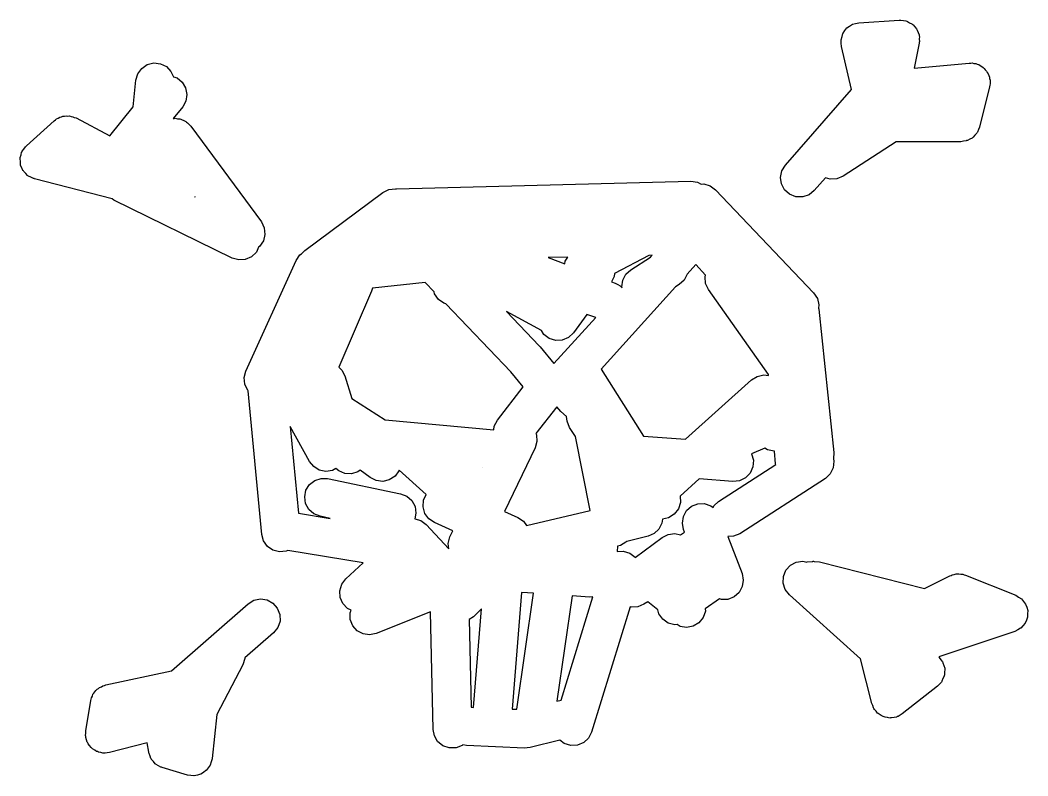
# Model space of a CAD drawing. Extents: x 189 to 232.3, y -93.5 to -72.5.
# Drawn here: x 222.904 to 226.906, y -78.286 to -75.284 of the extents above; entities that cross this region are included whole.
import ezdxf

# ---------------------------------------------------------------- set-up
doc = ezdxf.new("R2010")
doc.units = 0
doc.header["$MEASUREMENT"] = 0
doc.layers.add('BLACK', color=7, linetype='CONTINUOUS')

msp = doc.modelspace()

# ---------------------------------------------------------------- linework, layer by layer
at = {"layer": 'Black'}
for p, q in [((226.179, -75.3252), (226.187, -75.3146)), ((226.187, -75.3144), (226.198, -75.3071)), ((226.187, -75.3145), (226.187, -75.3144)), ((226.187, -75.3146), (226.187, -75.3145)), ((226.198, -75.3071), (226.209, -75.2999)), ((226.209, -75.2999), (226.21, -75.2999)), ((226.21, -75.2998), (226.222, -75.2967)), ((226.21, -75.2999), (226.21, -75.2998)), ((226.222, -75.2967), (226.235, -75.2936)), ((226.235, -75.2936), (226.395, -75.2836)), ((226.395, -75.2836), (226.398, -75.284)), ((226.398, -75.284), (226.402, -75.2835)), ((226.402, -75.2835), (226.412, -75.2855)), ((226.412, -75.2855), (226.422, -75.2866)), ((226.422, -75.2866), (226.425, -75.2881)), ((226.425, -75.2881), (226.428, -75.2887)), ((226.428, -75.2887), (226.436, -75.294)), ((226.436, -75.294), (226.445, -75.2984)), ((226.445, -75.2984), (226.448, -75.3008)), ((226.448, -75.3008), (226.45, -75.3025)), ((226.45, -75.3025), (226.457, -75.3104)), ((226.457, -75.3104), (226.464, -75.3177)), ((226.164, -75.3612), (226.168, -75.3488)), ((226.168, -75.3488), (226.171, -75.336)), ((226.171, -75.336), (226.172, -75.3359)), ((226.172, -75.3357), (226.179, -75.3252)), ((226.172, -75.3359), (226.172, -75.3357)), ((226.464, -75.3177), (226.465, -75.3207)), ((226.465, -75.3207), (226.467, -75.3233)), ((226.467, -75.3233), (226.47, -75.3328)), ((226.47, -75.3328), (226.474, -75.342)), ((226.474, -75.342), (226.475, -75.3453)), ((226.475, -75.3453), (226.476, -75.3484)), ((226.476, -75.3484), (226.475, -75.3585)), ((226.164, -75.3613), (226.164, -75.3612)), ((226.164, -75.3614), (226.164, -75.3613)), ((226.165, -75.3748), (226.164, -75.3614)), ((226.166, -75.3877), (226.165, -75.3748)), ((226.206, -75.5592), (226.166, -75.3877)), ((226.475, -75.375), (226.455, -75.4742)), ((226.475, -75.3585), (226.476, -75.3686)), ((226.476, -75.3686), (226.475, -75.3717)), ((226.475, -75.3717), (226.475, -75.375)), ((223.371, -75.4965), (223.387, -75.475)), ((223.387, -75.475), (223.409, -75.4601)), ((223.409, -75.4601), (223.435, -75.4537)), ((223.435, -75.4537), (223.461, -75.4565)), ((223.461, -75.4565), (223.485, -75.4681)), ((223.485, -75.4681), (223.503, -75.4872)), ((226.455, -75.4742), (226.673, -75.4538)), ((226.673, -75.4538), (226.679, -75.4543)), ((226.679, -75.4543), (226.685, -75.4537)), ((226.685, -75.4537), (226.692, -75.4554)), ((226.692, -75.4554), (226.699, -75.456)), ((226.699, -75.456), (226.705, -75.4586)), ((226.705, -75.4586), (226.711, -75.4601)), ((226.711, -75.4601), (226.717, -75.4641)), ((226.717, -75.4641), (226.723, -75.4671)), ((226.723, -75.4671), (226.728, -75.4715)), ((226.728, -75.4715), (226.733, -75.475)), ((226.733, -75.475), (226.737, -75.4807)), ((223.364, -75.522), (223.371, -75.4965)), ((223.503, -75.4872), (223.513, -75.5082)), ((223.513, -75.5082), (223.527, -75.513)), ((223.527, -75.513), (223.548, -75.5297)), ((226.737, -75.4807), (226.742, -75.4857)), ((226.742, -75.4857), (226.745, -75.4914)), ((226.745, -75.4914), (226.749, -75.4965)), ((226.749, -75.4965), (226.751, -75.5033)), ((226.751, -75.5033), (226.754, -75.5097)), ((226.754, -75.5097), (226.754, -75.516)), ((226.754, -75.516), (226.756, -75.5221)), ((223.353, -75.6282), (223.364, -75.522)), ((223.548, -75.5297), (223.561, -75.5525)), ((223.561, -75.5525), (223.566, -75.5786)), ((226.754, -75.5486), (226.714, -75.7086)), ((226.755, -75.5423), (226.754, -75.5486)), ((226.756, -75.5362), (226.755, -75.5423)), ((226.756, -75.5221), (226.756, -75.5291)), ((226.756, -75.5291), (226.756, -75.5362)), ((223.566, -75.5786), (223.562, -75.6048)), ((225.943, -75.8595), (226.206, -75.5592)), ((223.26, -75.743), (223.353, -75.6282)), ((223.55, -75.6281), (223.512, -75.674)), ((223.562, -75.6048), (223.55, -75.6281)), ((223.044, -75.6798), (223.049, -75.6753)), ((223.049, -75.6753), (223.055, -75.6728)), ((223.055, -75.6728), (223.061, -75.6692)), ((223.061, -75.6692), (223.068, -75.6678)), ((223.068, -75.6678), (223.074, -75.6652)), ((223.074, -75.6652), (223.08, -75.665)), ((223.08, -75.665), (223.087, -75.6636)), ((223.087, -75.6636), (223.094, -75.6645)), ((223.094, -75.6645), (223.1, -75.6642)), ((223.1, -75.6642), (223.107, -75.6662)), ((223.107, -75.6662), (223.113, -75.6671)), ((223.113, -75.6671), (223.119, -75.6703)), ((223.119, -75.6703), (223.126, -75.6723)), ((223.126, -75.6723), (223.26, -75.743)), ((223.512, -75.674), (223.515, -75.6742)), ((223.515, -75.6742), (223.519, -75.6735)), ((223.519, -75.6735), (223.529, -75.6751)), ((223.529, -75.6751), (223.538, -75.6756)), ((223.538, -75.6756), (223.542, -75.6772)), ((223.542, -75.6772), (223.545, -75.6778)), ((223.545, -75.6778), (223.554, -75.6825)), ((222.929, -75.7834), (223.039, -75.6834)), ((223.039, -75.6834), (223.044, -75.6798)), ((223.554, -75.6825), (223.562, -75.6863)), ((223.562, -75.6863), (223.565, -75.689)), ((223.565, -75.689), (223.569, -75.6909)), ((223.569, -75.6909), (223.575, -75.6981)), ((223.575, -75.6981), (223.582, -75.7046)), ((223.582, -75.7046), (223.862, -76.0846)), ((226.714, -75.7086), (226.71, -75.7183)), ((226.675, -75.7566), (226.666, -75.7619)), ((226.685, -75.7519), (226.675, -75.7566)), ((226.687, -75.75), (226.685, -75.7519)), ((226.689, -75.7486), (226.687, -75.75)), ((226.696, -75.7405), (226.689, -75.7486)), ((226.703, -75.7328), (226.696, -75.7405)), ((226.705, -75.7303), (226.703, -75.7328)), ((226.706, -75.7283), (226.705, -75.7303)), ((226.71, -75.7183), (226.706, -75.7283)), ((222.912, -75.8044), (222.919, -75.7956)), ((222.919, -75.7956), (222.925, -75.7864)), ((222.925, -75.7864), (222.927, -75.7851)), ((222.927, -75.7851), (222.929, -75.7834)), ((226.383, -75.7665), (226.172, -75.9041)), ((226.64, -75.7665), (226.383, -75.7665)), ((226.65, -75.7647), (226.64, -75.7665)), ((226.661, -75.7635), (226.65, -75.7647)), ((226.663, -75.7624), (226.661, -75.7635)), ((226.666, -75.7619), (226.663, -75.7624)), ((222.904, -75.8297), (222.908, -75.8191)), ((222.904, -75.8319), (222.904, -75.8297)), ((222.904, -75.834), (222.904, -75.8319)), ((222.905, -75.8451), (222.904, -75.834)), ((222.908, -75.8191), (222.91, -75.8083)), ((222.91, -75.8083), (222.912, -75.8065)), ((222.912, -75.8065), (222.912, -75.8044)), ((222.905, -75.8563), (222.905, -75.8451)), ((222.906, -75.8583), (222.905, -75.8563)), ((222.906, -75.8605), (222.906, -75.8583)), ((222.911, -75.8705), (222.906, -75.8605)), ((222.915, -75.8808), (222.911, -75.8705)), ((225.929, -75.8822), (225.943, -75.8595)), ((222.917, -75.8825), (222.915, -75.8808)), ((222.918, -75.8845), (222.917, -75.8825)), ((222.926, -75.8923), (222.918, -75.8845)), ((222.933, -75.9005), (222.926, -75.8923)), ((222.935, -75.9015), (222.933, -75.9005)), ((222.937, -75.9031), (222.935, -75.9015)), ((222.947, -75.9077), (222.937, -75.9031)), ((222.957, -75.9129), (222.947, -75.9077)), ((222.959, -75.9132), (222.957, -75.9129)), ((222.961, -75.9141), (222.959, -75.9132)), ((223.27, -75.9937), (222.961, -75.9141)), ((225.924, -75.9083), (225.929, -75.8822)), ((225.928, -75.9345), (225.924, -75.9083)), ((226.102, -75.9101), (226.057, -75.9605)), ((226.121, -75.9159), (226.102, -75.9101)), ((226.147, -75.9145), (226.121, -75.9159)), ((226.172, -75.9041), (226.147, -75.9145)), ((224.344, -75.9686), (224.368, -75.9567)), ((224.368, -75.9567), (224.395, -75.9536)), ((224.395, -75.9536), (224.396, -75.954)), ((224.396, -75.954), (224.398, -75.9535)), ((224.398, -75.9535), (225.568, -75.9235)), ((225.568, -75.9235), (225.594, -75.9275)), ((225.594, -75.9275), (225.608, -75.9347)), ((225.608, -75.9347), (225.619, -75.934)), ((225.619, -75.934), (225.644, -75.9415)), ((225.644, -75.9415), (225.665, -75.9573)), ((225.665, -75.9573), (226.055, -76.3673)), ((225.94, -75.9578), (225.928, -75.9345)), ((225.96, -75.9754), (225.94, -75.9578)), ((223.276, -75.9987), (223.27, -75.9937)), ((223.599, -75.9857), (223.598, -75.9859)), ((223.598, -75.9859), (223.599, -75.9863)), ((223.599, -75.9863), (223.599, -75.9857)), ((224.034, -76.1986), (224.344, -75.9686)), ((225.985, -75.985), (225.96, -75.9754)), ((226.012, -75.9856), (225.985, -75.985)), ((226.037, -75.9771), (226.012, -75.9856)), ((226.057, -75.9605), (226.037, -75.9771)), ((223.746, -76.2287), (223.276, -75.9987)), ((223.862, -76.0846), (223.873, -76.1084)), ((223.873, -76.1084), (223.876, -76.1348)), ((223.876, -76.1348), (223.87, -76.1606)), ((223.851, -76.1858), (223.842, -76.205)), ((223.855, -76.1828), (223.851, -76.1858)), ((223.87, -76.1606), (223.855, -76.1828)), ((223.772, -76.2361), (223.746, -76.2287)), ((223.798, -76.2343), (223.772, -76.2361)), ((223.823, -76.2235), (223.798, -76.2343)), ((223.842, -76.205), (223.823, -76.2235)), ((224, -76.2383), (224.015, -76.2164)), ((224.015, -76.2164), (224.022, -76.2118)), ((224.022, -76.2118), (224.034, -76.1986)), ((225.079, -76.225), (225.001, -76.2266)), ((225.001, -76.2266), (225.067, -76.2518)), ((225.069, -76.2413), (225.079, -76.225)), ((225.401, -76.2182), (225.265, -76.2904)), ((225.329, -76.2755), (225.407, -76.2258)), ((225.414, -76.2179), (225.401, -76.2182)), ((225.407, -76.2258), (225.414, -76.2179)), ((223.8, -76.6783), (224, -76.2383)), ((225.067, -76.2518), (225.069, -76.2413)), ((225.309, -76.2934), (225.329, -76.2755)), ((225.588, -76.2545), (225.553, -76.2926)), ((225.626, -76.2966), (225.588, -76.2545)), ((225.263, -76.3022), (225.253, -76.3229)), ((225.265, -76.2904), (225.263, -76.3022)), ((225.294, -76.3433), (225.297, -76.317)), ((225.297, -76.317), (225.309, -76.2934)), ((225.541, -76.3166), (225.521, -76.3345)), ((225.553, -76.293), (225.541, -76.3166)), ((225.553, -76.2926), (225.553, -76.293)), ((225.624, -76.3036), (225.626, -76.2966)), ((225.626, -76.3301), (225.624, -76.3036)), ((224.303, -76.3481), (224.3, -76.3604)), ((224.513, -76.3258), (224.303, -76.3481)), ((224.548, -76.3629), (224.513, -76.3258)), ((225.507, -76.3438), (225.211, -76.6699)), ((225.253, -76.3229), (225.267, -76.3286)), ((225.267, -76.3286), (225.277, -76.3342)), ((225.277, -76.3342), (225.287, -76.3393)), ((225.287, -76.3393), (225.288, -76.341)), ((225.288, -76.341), (225.29, -76.3422)), ((225.29, -76.3422), (225.295, -76.3476)), ((225.295, -76.3476), (225.294, -76.3433)), ((225.521, -76.3345), (225.507, -76.3438)), ((225.638, -76.3541), (225.626, -76.3301)), ((225.876, -76.6919), (225.638, -76.3541)), ((224.3, -76.3604), (224.169, -76.663)), ((224.55, -76.3711), (224.548, -76.3629)), ((224.565, -76.3931), (224.55, -76.3711)), ((224.586, -76.4087), (224.565, -76.3931)), ((226.055, -76.3673), (226.07, -76.3894)), ((226.07, -76.3894), (226.076, -76.4152)), ((224.594, -76.4109), (224.586, -76.4087)), ((224.853, -76.6808), (224.594, -76.4109)), ((226.076, -76.4152), (226.075, -76.4279)), ((226.075, -76.4279), (226.076, -76.432)), ((226.076, -76.432), (226.136, -77.002)), ((224.974, -76.5166), (224.835, -76.4416)), ((224.835, -76.4416), (224.965, -76.5771)), ((225.024, -76.6482), (225.19, -76.4646)), ((225.155, -76.4536), (225.101, -76.5259)), ((225.19, -76.4646), (225.155, -76.4536)), ((224.984, -76.5323), (224.974, -76.5166)), ((225.005, -76.5482), (224.984, -76.5323)), ((225.031, -76.556), (225.005, -76.5482)), ((225.057, -76.5545), (225.031, -76.556)), ((225.082, -76.5441), (225.057, -76.5545)), ((225.101, -76.5259), (225.082, -76.5441)), ((224.965, -76.5771), (224.967, -76.5796)), ((224.967, -76.5796), (224.969, -76.5816)), ((224.969, -76.5816), (225.024, -76.6482)), ((223.794, -76.7041), (223.8, -76.6783)), ((224.169, -76.663), (224.181, -76.6737)), ((224.181, -76.6737), (224.193, -76.6973)), ((225.211, -76.6699), (225.379, -76.9361)), ((223.796, -76.7305), (223.794, -76.7041)), ((224.193, -76.6973), (224.221, -76.7864)), ((224.902, -76.7412), (224.853, -76.6808)), ((225.547, -76.9487), (225.809, -76.7131)), ((225.809, -76.7131), (225.831, -76.6991)), ((225.831, -76.6991), (225.857, -76.6935)), ((225.857, -76.6935), (225.876, -76.6962)), ((225.876, -76.6962), (225.876, -76.6919)), ((223.808, -76.7545), (223.796, -76.7305)), ((223.809, -76.7561), (223.808, -76.7545)), ((223.864, -77.3273), (223.809, -76.7561)), ((224.8, -76.873), (224.902, -76.7412)), ((224.221, -76.7864), (224.354, -76.8721)), ((225.035, -76.8197), (224.952, -76.9263)), ((225.051, -76.8388), (225.035, -76.8197)), ((224.354, -76.8721), (224.785, -76.9118)), ((224.787, -76.8965), (224.8, -76.873)), ((225.074, -76.8583), (225.051, -76.8388)), ((225.076, -76.8776), (225.074, -76.8583)), ((225.086, -76.902), (225.076, -76.8776)), ((224.053, -77.0368), (223.977, -76.8976)), ((223.977, -76.8976), (224.009, -77.2424)), ((224.785, -76.9118), (224.787, -76.8965)), ((225.11, -76.9378), (225.086, -76.902)), ((224.956, -76.9573), (224.949, -76.9829)), ((224.952, -76.9263), (224.954, -76.9308)), ((224.954, -76.9308), (224.956, -76.9573)), ((225.168, -77.2316), (225.11, -76.9378)), ((225.379, -76.9361), (225.547, -76.9487)), ((224.949, -76.9829), (224.828, -77.2366)), ((225.861, -76.9848), (225.809, -77.0067)), ((225.872, -76.9913), (225.861, -76.9848)), ((225.898, -76.9965), (225.872, -76.9913)), ((225.9, -76.9962), (225.898, -76.9965)), ((225.904, -77.046), (225.9, -76.9962)), ((224.07, -77.0575), (224.053, -77.0368)), ((225.809, -77.0067), (225.809, -77.0068)), ((225.809, -77.0068), (225.816, -77.0324)), ((225.816, -77.0324), (225.814, -77.0589)), ((226.136, -77.0361), (226.133, -77.0625)), ((226.136, -77.002), (226.134, -77.0271)), ((226.134, -77.0271), (226.136, -77.0361)), ((224.092, -77.0713), (224.07, -77.0575)), ((224.118, -77.0765), (224.092, -77.0713)), ((224.145, -77.0724), (224.118, -77.0765)), ((224.158, -77.0649), (224.145, -77.0724)), ((224.169, -77.0743), (224.158, -77.0649)), ((224.193, -77.0846), (224.169, -77.0743)), ((224.245, -77.078), (224.22, -77.0859)), ((224.254, -77.0713), (224.245, -77.078)), ((224.294, -77.1014), (224.254, -77.0713)), ((224.408, -77.0743), (224.393, -77.0956)), ((224.409, -77.0719), (224.408, -77.0743)), ((224.516, -77.1678), (224.409, -77.0719)), ((224.742, -77.0615), (224.742, -77.0614)), ((224.742, -77.0614), (224.742, -77.0617)), ((224.742, -77.0617), (224.742, -77.0615)), ((225.678, -77.1958), (225.905, -77.0494)), ((225.814, -77.0589), (225.803, -77.0831)), ((225.905, -77.0494), (225.904, -77.046)), ((226.133, -77.0625), (226.121, -77.0861)), ((224.053, -77.1291), (224.074, -77.1127)), ((224.074, -77.1127), (224.099, -77.1043)), ((224.099, -77.1043), (224.125, -77.1051)), ((224.125, -77.1051), (224.415, -77.1651)), ((224.22, -77.0859), (224.193, -77.0846)), ((224.318, -77.1133), (224.294, -77.1014)), ((224.344, -77.1164), (224.318, -77.1133)), ((224.37, -77.1102), (224.344, -77.1164)), ((224.393, -77.0956), (224.37, -77.1102)), ((225.601, -77.1062), (225.525, -77.1746)), ((225.734, -77.1163), (225.601, -77.1062)), ((225.761, -77.1137), (225.734, -77.1163)), ((225.785, -77.1021), (225.761, -77.1137)), ((226.102, -77.1042), (225.762, -77.3242)), ((225.803, -77.0831), (225.785, -77.1021)), ((226.121, -77.0861), (226.102, -77.1042)), ((224.034, -77.1777), (224.039, -77.1517)), ((224.039, -77.1517), (224.053, -77.1291)), ((224.037, -77.204), (224.034, -77.1777)), ((224.415, -77.1651), (224.44, -77.1749)), ((224.44, -77.1749), (224.46, -77.1926)), ((224.46, -77.1926), (224.473, -77.216)), ((224.504, -77.218), (224.506, -77.1915)), ((224.506, -77.1915), (224.516, -77.1678)), ((225.525, -77.1746), (225.526, -77.2001)), ((225.659, -77.2139), (225.678, -77.1958)), ((224.05, -77.2274), (224.037, -77.204)), ((224.07, -77.2451), (224.05, -77.2274)), ((224.473, -77.216), (224.476, -77.2423)), ((224.511, -77.2436), (224.504, -77.218)), ((224.828, -77.2366), (224.881, -77.2601)), ((224.915, -77.2917), (225.168, -77.2316)), ((225.518, -77.2254), (225.502, -77.2465)), ((225.526, -77.2001), (225.518, -77.2254)), ((225.538, -77.2556), (225.55, -77.2322)), ((225.55, -77.2322), (225.57, -77.2147)), ((225.57, -77.2147), (225.595, -77.205)), ((225.595, -77.205), (225.621, -77.2044)), ((225.621, -77.2044), (225.647, -77.2129)), ((225.647, -77.2129), (225.656, -77.2201)), ((225.656, -77.2201), (225.659, -77.2139)), ((224.009, -77.2424), (224.135, -77.2632)), ((224.095, -77.2549), (224.07, -77.2451)), ((224.135, -77.2632), (224.095, -77.2549)), ((224.476, -77.2423), (224.472, -77.2648)), ((224.472, -77.2648), (224.495, -77.2718)), ((224.495, -77.2718), (224.516, -77.2878)), ((224.527, -77.2651), (224.511, -77.2436)), ((224.549, -77.2799), (224.527, -77.2651)), ((224.881, -77.2601), (224.903, -77.2749)), ((224.903, -77.2749), (224.915, -77.2917)), ((225.455, -77.266), (225.453, -77.2819)), ((225.479, -77.2607), (225.455, -77.266)), ((225.502, -77.2465), (225.479, -77.2607)), ((225.534, -77.2818), (225.538, -77.2556)), ((224.516, -77.2878), (224.606, -77.3838)), ((224.623, -77.3126), (224.549, -77.2799)), ((224.611, -77.3371), (224.623, -77.3126)), ((225.441, -77.3057), (225.422, -77.3239)), ((225.453, -77.2819), (225.441, -77.3057)), ((225.527, -77.3289), (225.543, -77.3186)), ((225.539, -77.3079), (225.534, -77.2818)), ((225.543, -77.3186), (225.539, -77.3079)), ((223.871, -77.3529), (223.864, -77.3273)), ((223.886, -77.3745), (223.871, -77.3529)), ((224.604, -77.3627), (224.611, -77.3371)), ((225.31, -77.3575), (225.288, -77.3713)), ((225.313, -77.3546), (225.31, -77.3575)), ((225.398, -77.3344), (225.313, -77.3546)), ((225.347, -77.4192), (225.454, -77.3388)), ((225.422, -77.3239), (225.398, -77.3344)), ((225.454, -77.3388), (225.478, -77.3268)), ((225.478, -77.3268), (225.504, -77.3236)), ((225.504, -77.3236), (225.527, -77.3289)), ((225.737, -77.3346), (225.714, -77.3357)), ((225.714, -77.3357), (225.771, -77.4821)), ((225.762, -77.3242), (225.737, -77.3346)), ((223.908, -77.3896), (223.886, -77.3745)), ((223.934, -77.3963), (223.908, -77.3896)), ((223.96, -77.3937), (223.934, -77.3963)), ((223.967, -77.3904), (223.96, -77.3937)), ((224.266, -77.4403), (223.967, -77.3904)), ((224.606, -77.3838), (224.604, -77.3627)), ((225.276, -77.3737), (225.275, -77.3952)), ((225.275, -77.3953), (225.299, -77.3941)), ((225.275, -77.3952), (225.275, -77.3953)), ((225.288, -77.3713), (225.276, -77.3737)), ((225.299, -77.3941), (225.325, -77.4019)), ((225.325, -77.4019), (225.346, -77.4179)), ((225.346, -77.4179), (225.347, -77.4192)), ((225.963, -77.4497), (225.986, -77.4372)), ((225.986, -77.4372), (226.013, -77.4335)), ((226.013, -77.4335), (226.028, -77.4368)), ((226.028, -77.4368), (226.029, -77.4365)), ((226.029, -77.4365), (226.052, -77.434)), ((226.052, -77.434), (226.052, -77.4339)), ((226.052, -77.4339), (226.053, -77.4339)), ((226.053, -77.4339), (226.055, -77.4337)), ((226.055, -77.4337), (226.058, -77.4343)), ((226.058, -77.4343), (226.079, -77.4359)), ((226.079, -77.4359), (226.495, -77.5422)), ((224.198, -77.5041), (224.266, -77.4403)), ((225.935, -77.4941), (225.945, -77.4695)), ((225.945, -77.4695), (225.963, -77.4497)), ((224.182, -77.5253), (224.198, -77.5041)), ((225.771, -77.4821), (225.776, -77.5082)), ((225.776, -77.5082), (225.772, -77.5344)), ((225.934, -77.5207), (225.935, -77.4941)), ((226.495, -77.5422), (226.596, -77.4916)), ((226.596, -77.4916), (226.601, -77.49)), ((226.601, -77.49), (226.606, -77.4873)), ((226.606, -77.4873), (226.614, -77.4862)), ((226.614, -77.4862), (226.621, -77.484)), ((226.621, -77.484), (226.627, -77.4843)), ((226.627, -77.4843), (226.632, -77.4835)), ((226.632, -77.4835), (226.64, -77.4851)), ((226.64, -77.4851), (226.648, -77.4856)), ((226.648, -77.4856), (226.653, -77.4878)), ((226.653, -77.4878), (226.658, -77.489)), ((226.658, -77.489), (226.858, -77.569)), ((224.174, -77.5507), (224.182, -77.5253)), ((224.175, -77.5772), (224.174, -77.5507)), ((224.895, -77.5577), (224.858, -78.0212)), ((224.943, -77.561), (224.895, -77.5577)), ((225.76, -77.5578), (225.74, -77.5753)), ((225.772, -77.5344), (225.76, -77.5578)), ((225.942, -77.5459), (225.934, -77.5207)), ((225.959, -77.5669), (225.942, -77.5459)), ((223.81, -77.6024), (223.832, -77.5887)), ((223.832, -77.5887), (223.858, -77.5835)), ((223.858, -77.5835), (223.885, -77.5876)), ((223.885, -77.5876), (223.908, -77.6004)), ((224.186, -77.6017), (224.175, -77.5772)), ((224.877, -78.022), (224.943, -77.561)), ((225.096, -77.5716), (225.036, -77.9897)), ((225.052, -77.9857), (225.178, -77.5749)), ((225.165, -77.5763), (225.096, -77.5716)), ((225.178, -77.5749), (225.165, -77.5763)), ((225.397, -77.5943), (225.381, -77.6043)), ((225.436, -77.6262), (225.397, -77.5943)), ((225.681, -77.583), (225.625, -77.6222)), ((225.689, -77.5856), (225.681, -77.583)), ((225.715, -77.585), (225.689, -77.5856)), ((225.74, -77.5753), (225.715, -77.585)), ((226.241, -77.8212), (225.959, -77.5669)), ((226.858, -77.569), (226.869, -77.5758)), ((226.869, -77.5758), (226.881, -77.5828)), ((226.881, -77.5828), (226.881, -77.5829)), ((226.881, -77.5829), (226.881, -77.583)), ((226.881, -77.583), (226.889, -77.5933)), ((226.889, -77.5933), (226.897, -77.6036)), ((223.505, -77.8694), (223.81, -77.6024)), ((223.908, -77.6004), (223.925, -77.6204)), ((223.925, -77.6204), (223.935, -77.6452)), ((224.204, -77.6211), (224.186, -77.6017)), ((224.218, -77.6282), (224.204, -77.6211)), ((224.214, -77.6391), (224.218, -77.6282)), ((224.534, -77.6349), (224.318, -77.721)), ((224.544, -78.1016), (224.534, -77.6349)), ((224.736, -77.6221), (224.704, -77.6541)), ((224.705, -78.0145), (224.736, -77.6221)), ((225.326, -77.6145), (225.173, -78.1124)), ((225.33, -77.6159), (225.326, -77.6145)), ((225.357, -77.6146), (225.33, -77.6159)), ((225.381, -77.6043), (225.357, -77.6146)), ((225.441, -77.6426), (225.436, -77.6262)), ((225.626, -77.6321), (225.617, -77.6572)), ((225.625, -77.6222), (225.626, -77.6321)), ((226.897, -77.6036), (226.897, -77.6037)), ((226.897, -77.6037), (226.897, -77.6039)), ((226.897, -77.6039), (226.902, -77.6164)), ((226.902, -77.6164), (226.906, -77.6288)), ((226.906, -77.6291), (226.905, -77.6424)), ((226.906, -77.6288), (226.906, -77.6289)), ((226.906, -77.6289), (226.906, -77.6291)), ((223.936, -77.6717), (223.927, -77.6969)), ((223.935, -77.6452), (223.936, -77.6717)), ((224.215, -77.6656), (224.214, -77.6391)), ((224.225, -77.6903), (224.215, -77.6656)), ((224.704, -77.6541), (224.687, -77.6657)), ((224.687, -77.6657), (224.695, -78.0141)), ((225.456, -77.6643), (225.441, -77.6426)), ((225.478, -77.6795), (225.456, -77.6643)), ((225.6, -77.6778), (225.577, -77.6915)), ((225.617, -77.6572), (225.6, -77.6778)), ((226.9, -77.668), (226.895, -77.68)), ((226.905, -77.6556), (226.9, -77.668)), ((226.905, -77.6424), (226.905, -77.6553)), ((226.905, -77.6553), (226.905, -77.6555)), ((226.905, -77.6555), (226.905, -77.6556)), ((223.91, -77.7176), (223.796, -77.8179)), ((223.927, -77.6969), (223.91, -77.7176)), ((224.243, -77.7101), (224.225, -77.6903)), ((224.266, -77.7227), (224.243, -77.7101)), ((225.504, -77.6862), (225.478, -77.6795)), ((225.513, -77.6854), (225.504, -77.6862)), ((225.525, -77.6923), (225.513, -77.6854)), ((225.551, -77.6965), (225.525, -77.6923)), ((225.577, -77.6915), (225.551, -77.6965)), ((226.854, -77.7126), (226.552, -77.8134)), ((226.866, -77.7063), (226.854, -77.7126)), ((226.877, -77.7001), (226.866, -77.7063)), ((226.878, -77.6999), (226.877, -77.7)), ((226.877, -77.7), (226.877, -77.7001)), ((226.886, -77.6902), (226.878, -77.6999)), ((226.895, -77.6803), (226.886, -77.6902)), ((226.895, -77.68), (226.895, -77.6802)), ((226.895, -77.6802), (226.895, -77.6803)), ((224.292, -77.7265), (224.266, -77.7227)), ((224.318, -77.721), (224.292, -77.7265)), ((223.796, -77.8202), (223.788, -77.8455)), ((223.796, -77.8179), (223.796, -77.8202)), ((226.286, -77.9986), (226.241, -77.8212)), ((226.552, -77.8134), (226.554, -77.8159)), ((226.554, -77.8159), (226.561, -77.8251)), ((226.561, -77.8251), (226.567, -77.8339)), ((226.567, -77.8339), (226.568, -77.8359)), ((226.568, -77.8359), (226.569, -77.8377)), ((226.569, -77.8377), (226.572, -77.8485)), ((223.244, -77.9252), (223.505, -77.8694)), ((223.788, -77.8455), (223.685, -78.0425)), ((226.572, -77.8485), (226.576, -77.8591)), ((226.576, -77.8633), (226.575, -77.8745)), ((226.575, -77.8745), (226.575, -77.8857)), ((226.576, -77.8591), (226.576, -77.8613)), ((226.576, -77.8613), (226.576, -77.8633)), ((226.563, -77.9139), (226.555, -77.9218)), ((226.564, -77.9119), (226.563, -77.9139)), ((226.565, -77.9104), (226.564, -77.9119)), ((226.569, -77.9), (226.565, -77.9104)), ((226.574, -77.8898), (226.569, -77.9)), ((226.575, -77.8857), (226.574, -77.8877)), ((226.574, -77.8877), (226.574, -77.8898)), ((223.193, -77.9624), (223.197, -77.958)), ((223.197, -77.958), (223.2, -77.953)), ((223.2, -77.953), (223.205, -77.9478)), ((223.205, -77.9478), (223.21, -77.9419)), ((223.21, -77.9419), (223.215, -77.939)), ((223.215, -77.939), (223.219, -77.9352)), ((223.219, -77.9352), (223.227, -77.9323)), ((223.227, -77.9323), (223.233, -77.9284)), ((223.233, -77.9284), (223.239, -77.9273)), ((223.239, -77.9273), (223.244, -77.9252)), ((226.547, -77.9302), (226.407, -78.0402)), ((226.555, -77.9218), (226.547, -77.9302)), ((223.165, -78.1074), (223.185, -77.9874)), ((223.185, -77.9874), (223.186, -77.9821)), ((223.186, -77.9821), (223.187, -77.9765)), ((223.187, -77.9765), (223.191, -77.9697)), ((223.191, -77.9697), (223.193, -77.9624)), ((225.036, -77.9897), (225.052, -77.9857)), ((226.29, -78.0071), (226.286, -77.9986)), ((224.695, -78.0141), (224.705, -78.0145)), ((224.858, -78.0212), (224.877, -78.022)), ((226.293, -78.0161), (226.29, -78.0071)), ((226.295, -78.0192), (226.293, -78.0161)), ((226.297, -78.0228), (226.295, -78.0192)), ((226.303, -78.0296), (226.297, -78.0228)), ((226.309, -78.037), (226.303, -78.0296)), ((226.312, -78.0391), (226.309, -78.037)), ((223.685, -78.0425), (223.666, -78.218)), ((226.315, -78.0419), (226.312, -78.0391)), ((226.324, -78.046), (226.315, -78.0419)), ((226.332, -78.051), (226.324, -78.046)), ((226.335, -78.0518), (226.332, -78.051)), ((226.339, -78.0536), (226.335, -78.0518)), ((226.348, -78.0545), (226.339, -78.0536)), ((226.358, -78.0565), (226.348, -78.0545)), ((226.361, -78.0559), (226.358, -78.0565)), ((226.365, -78.0563), (226.361, -78.0559)), ((226.375, -78.054), (226.365, -78.0563)), ((226.384, -78.0527), (226.375, -78.054)), ((226.387, -78.0508), (226.384, -78.0527)), ((226.391, -78.0499), (226.387, -78.0508)), ((226.399, -78.0446), (226.391, -78.0499)), ((226.407, -78.0402), (226.399, -78.0446)), ((223.164, -78.1262), (223.165, -78.1168)), ((223.165, -78.1168), (223.165, -78.1074)), ((224.549, -78.1277), (224.544, -78.1016)), ((225.173, -78.1124), (225.161, -78.1361)), ((223.165, -78.13), (223.164, -78.1262)), ((223.165, -78.134), (223.165, -78.13)), ((223.168, -78.1428), (223.165, -78.134)), ((223.17, -78.1519), (223.168, -78.1428)), ((223.173, -78.1551), (223.17, -78.1519)), ((223.174, -78.1589), (223.173, -78.1551)), ((223.18, -78.166), (223.174, -78.1589)), ((223.408, -78.1552), (223.259, -78.194)), ((223.415, -78.1926), (223.408, -78.1552)), ((224.562, -78.1504), (224.549, -78.1277)), ((224.583, -78.167), (224.562, -78.1504)), ((225.047, -78.1445), (224.929, -78.1742)), ((225.065, -78.1581), (225.047, -78.1445)), ((225.091, -78.1659), (225.065, -78.1581)), ((225.142, -78.1542), (225.117, -78.1646)), ((225.161, -78.1361), (225.142, -78.1542)), ((223.186, -78.1737), (223.18, -78.166)), ((223.189, -78.176), (223.186, -78.1737)), ((223.191, -78.1791), (223.189, -78.176)), ((223.2, -78.1837), (223.191, -78.1791)), ((223.207, -78.1891), (223.2, -78.1837)), ((223.211, -78.1902), (223.207, -78.1891)), ((223.215, -78.1921), (223.211, -78.1902)), ((223.224, -78.1937), (223.215, -78.1921)), ((223.233, -78.1962), (223.224, -78.1937)), ((223.237, -78.1958), (223.233, -78.1962)), ((223.241, -78.1965), (223.237, -78.1958)), ((223.25, -78.1948), (223.241, -78.1965)), ((223.259, -78.194), (223.25, -78.1948)), ((223.415, -78.195), (223.415, -78.1926)), ((223.416, -78.1976), (223.415, -78.195)), ((223.42, -78.2075), (223.416, -78.1976)), ((224.608, -78.1756), (224.583, -78.167)), ((224.635, -78.175), (224.608, -78.1756)), ((224.66, -78.1654), (224.635, -78.175)), ((224.662, -78.1632), (224.66, -78.1654)), ((224.677, -78.1664), (224.662, -78.1632)), ((224.907, -78.1764), (224.677, -78.1664)), ((224.918, -78.175), (224.907, -78.1764)), ((224.929, -78.1742), (224.918, -78.175)), ((225.117, -78.1646), (225.091, -78.1659)), ((223.423, -78.2176), (223.42, -78.2075)), ((223.425, -78.2196), (223.423, -78.2176)), ((223.426, -78.222), (223.425, -78.2196)), ((223.433, -78.2298), (223.426, -78.222)), ((223.44, -78.2381), (223.433, -78.2298)), ((223.443, -78.2395), (223.44, -78.2381)), ((223.662, -78.2312), (223.659, -78.2435)), ((223.666, -78.2189), (223.662, -78.2312)), ((223.666, -78.218), (223.666, -78.2185)), ((223.666, -78.2185), (223.666, -78.2189)), ((223.444, -78.2413), (223.443, -78.2395)), ((223.454, -78.2462), (223.444, -78.2413)), ((223.463, -78.2516), (223.454, -78.2462)), ((223.466, -78.2521), (223.463, -78.2516)), ((223.468, -78.2533), (223.466, -78.2521)), ((223.568, -78.2833), (223.468, -78.2533)), ((223.632, -78.2727), (223.621, -78.2799)), ((223.642, -78.2657), (223.632, -78.2727)), ((223.643, -78.2653), (223.642, -78.2657)), ((223.651, -78.2547), (223.643, -78.265)), ((223.643, -78.265), (223.643, -78.2653)), ((223.658, -78.2444), (223.651, -78.2547)), ((223.659, -78.2435), (223.658, -78.2439)), ((223.658, -78.2439), (223.658, -78.2444)), ((223.569, -78.2835), (223.568, -78.2833)), ((223.568, -78.2833), (223.568, -78.2833)), ((223.582, -78.2849), (223.569, -78.2835)), ((223.594, -78.2864), (223.582, -78.2849)), ((223.595, -78.2863), (223.594, -78.2864)), ((223.608, -78.2832), (223.595, -78.2863)), ((223.595, -78.2863), (223.595, -78.2863)), ((223.62, -78.2803), (223.608, -78.2832)), ((223.621, -78.28), (223.62, -78.2803)), ((223.621, -78.2799), (223.621, -78.28))]:
    msp.add_line(p, q, dxfattribs=at)

doc.saveas('drawing.dxf')
